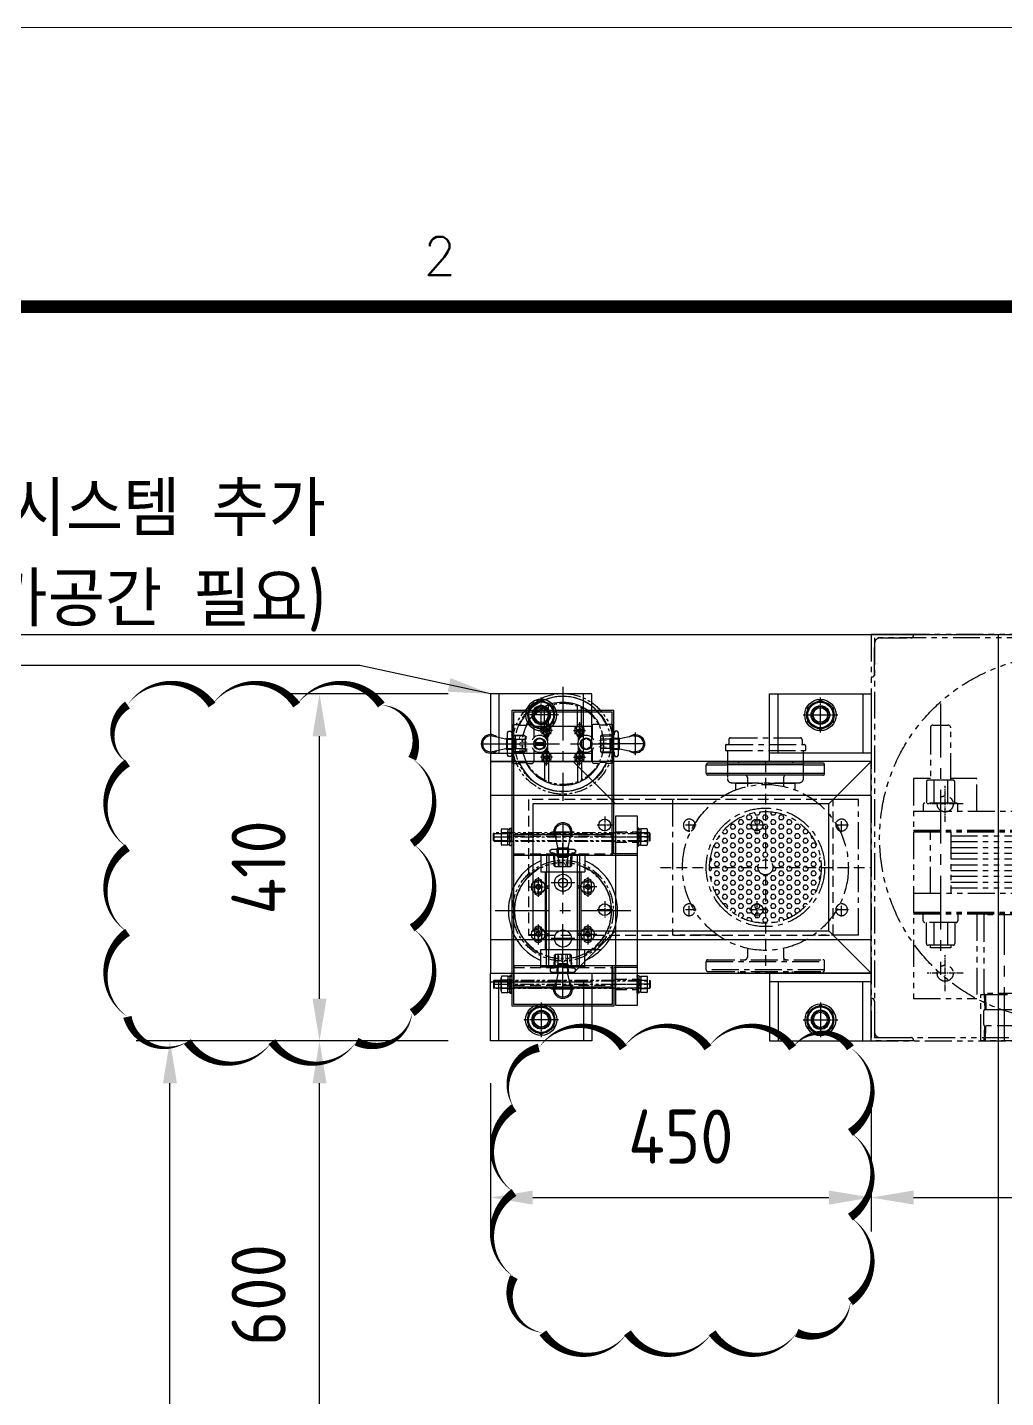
# Model space of a CAD drawing. Header units: millimetres. Extents: x 0 to 37514, y 0 to 8910.
# Drawn here: x 15233 to 16389, y 7292 to 8910 of the extents above; entities that cross this region are included whole.
import ezdxf
from ezdxf.enums import TextEntityAlignment as Align

# ---------------------------------------------------------------- set-up
doc = ezdxf.new("R2010")
doc.units = ezdxf.units.MM
for name, pattern in [('CENTER', [50.8, 31.75, -6.35, 6.35, -6.35]), ('CENTER1', [10, 7, -1, 1, -1]), ('CENTERX2', [101.6, 63.5, -12.7, 12.7, -12.7]), ('DASHED', [19.05, 12.7, -6.35]), ('HIDDEN', [9.525, 6.35, -3.175]), ('HIDDENX2', [19.05, 12.7, -6.35]), ('PHANTOM', [63.5, 31.75, -6.35, 6.35, -6.35, 6.35, -6.35]), ('PHANTOM2', [31.75, 15.875, -3.175, 3.175, -3.175, 3.175, -3.175])]:
    doc.linetypes.add(name, pattern=pattern)
for name, color, linetype in [('1', 1, 'CENTER'), ('2', 2, 'DASHED'), ('3', 3, 'Continuous'), ('CENTER', 1, 'CENTER'), ('CL', 1, 'CENTER'), ('HIDDEN', 2, 'HIDDEN'), ('RD', 1, 'Continuous'), ('SHEET', 3, 'Continuous'), ('THIN', 3, 'Continuous')]:
    doc.layers.add(name, color=color, linetype=linetype)
doc.styles.add('HYUNDAI-STEEL', font='romans.shx', dxfattribs={"width": 0.75, "bigfont": 'whgtxt.shx'})
doc.styles.get("Standard").update_dxf_attribs({"font": 'ISOCP.SHX', "bigfont": 'WHGTXT.SHX'})
doc.dimstyles.new('PS-20', dxfattribs={"dimscale": 20, "dimtxt": 3.2, "dimasz": 2.5, "dimexe": 2, "dimexo": 2.5, "dimgap": 2, "dimtad": 1, "dimtoh": 1, "dimrnd": 0.05, "dimzin": 12, "dimdsep": 46, "dimtxsty": 'Standard', "dimcen": 0, "dimclrt": 2, "dimazin": 3, "dimtfac": 1, "dimtofl": 0, "dimtmove": 0, "dimatfit": 3, "dimfxl": 0, "dimtolj": 1, "dimtzin": 0, "dimarcsym": 0})

# ---------------------------------------------------------------- blocks, each defined once
blk = doc.blocks.new('*D193')
at = {"color": 0, "linetype": 'ByBlock', "lineweight": -2}
for p, q in [((16230.6, 7662.8), (16230.6, 7487.9)), ((16680.6, 7662.8), (16680.6, 7487.9)), ((16280.6, 7527.9), (16630.6, 7527.9)), ((16680.6, 7527.9), (16948.5, 7527.9))]:
    blk.add_line(p, q, dxfattribs=at)
at = {"color": 0}
for points in [[(16280.6, 7536.2), (16280.6, 7519.6), (16230.6, 7527.9)], [(16630.6, 7536.2), (16630.6, 7519.6), (16680.6, 7527.9)]]:
    blk.add_solid(points, dxfattribs=at)
at = {"layer": 'Defpoints', "color": 0}
for p in [(16230.6, 7712.8), (16680.6, 7712.8), (16230.6, 7527.9)]:
    blk.add_point(p, dxfattribs=at)
at = {"color": 2, "insert": (16847.7, 7599.9), "char_height": 64, "attachment_point": 5}
blk.add_mtext('\\A1;450', dxfattribs=at)
blk = doc.blocks.new('A$C44417050')
at = {"color": 6, "linetype": 'PHANTOM'}
for p, q in [((-160, 0), (-160, -350)), ((-159, 0), (-159, -350)), ((-158, 0), (-158, -350)), ((-136, -350), (-136, 0)), ((-63, 0), (-63, -350)), ((-62, 0), (-62, -350)), ((-61, 0), (-61, -350)), ((-39, -350), (-39, 0)), ((-195, -15.2), (-170, -15.2)), ((-200, -44), (-200, -20)), ((-200, -20), (-197, -20)), ((-197, -46.8), (-197, -17.2)), ((-170, -23.9), (-197, -23.9)), ((-2, -23.9), (-29, -23.9)), ((60, -20), (-2, -20)), ((63, -23), (63, -41)), ((-197, -44), (-200, -44)), ((-170, -40.1), (-197, -40.1)), ((-129.2, -44), (-129.2, -160)), ((-122.3, -44), (-122.3, -160)), ((-115.5, -44), (-115.5, -160)), ((-108.6, -44), (-108.6, -160)), ((-101.8, -44), (-101.8, -160)), ((-95, -44), (-95, -160)), ((-88.1, -44), (-88.1, -160)), ((-81.3, -44), (-81.3, -160)), ((-74.5, -44), (-74.5, -160)), ((-67.6, -44), (-67.6, -160)), ((-2, -40.1), (-29, -40.1)), ((-2, -44), (60, -44)), ((-170, -48.8), (-195, -48.8)), ((-310, -135.5), (-310, -79.5)), ((-310, -79.5), (-255, -79.5)), ((-160, -75), (-260, -75)), ((-255, -79.5), (-255, -135.5)), ((-310, -83.6), (-292, -84.2)), ((-310, -85.1), (-292, -85.6)), ((-292, -130.5), (-292, -84.5)), ((-290.5, -83), (-274.5, -83)), ((-255, -83.6), (-273, -84.2)), ((-273, -84.5), (-273, -130.5)), ((-255, -85.1), (-273, -85.6)), ((-253.8, -131.8), (-253.8, -83.2)), ((-161.2, -131.8), (-161.2, -83.2)), ((-310, -129.9), (-292, -129.4)), ((-255, -129.9), (-273, -129.4)), ((-310, -131.4), (-292, -130.8)), ((-255, -135.5), (-310, -135.5)), ((-274.5, -132), (-290.5, -132)), ((-255, -131.4), (-273, -130.8)), ((-63, -160), (-136, -160)), ((117, -160), (-39, -160)), ((-178.5, -169), (-180, -169)), ((-180, -169), (-180, -181)), ((-178.5, -167.6), (-178.5, -182.4)), ((-165, -171), (-178.5, -171)), ((-165, -166.6), (-177.5, -166.6)), ((120, -163), (120, -187)), ((-180, -181), (-178.5, -181)), ((-165, -179), (-178.5, -179)), ((-177.5, -183.4), (-165, -183.4)), ((-63, -190), (-136, -190)), ((-129.2, -190), (-129.2, -306)), ((-122.3, -190), (-122.3, -306)), ((-115.5, -190), (-115.5, -306)), ((-108.6, -190), (-108.6, -306)), ((-101.8, -190), (-101.8, -306)), ((-95, -190), (-95, -306)), ((-88.1, -190), (-88.1, -306)), ((-81.3, -190), (-81.3, -306)), ((-74.5, -190), (-74.5, -306)), ((-67.6, -190), (-67.6, -306)), ((117, -190), (-39, -190)), ((-310, -270.5), (-310, -214.5)), ((-310, -214.5), (-255, -214.5)), ((-310, -218.6), (-292, -219.2)), ((-310, -220.1), (-292, -220.6)), ((-292, -265.5), (-292, -219.5)), ((-290.5, -218), (-274.5, -218)), ((-255, -218.6), (-273, -219.2)), ((-273, -219.5), (-273, -265.5)), ((-255, -220.1), (-273, -220.6)), ((-255, -214.5), (-255, -270.5)), ((-253.8, -266.8), (-253.8, -218.2)), ((-161.2, -266.8), (-161.2, -218.2)), ((-310, -264.9), (-292, -264.4)), ((-310, -266.4), (-292, -265.8)), ((-255, -270.5), (-310, -270.5)), ((-274.5, -267), (-290.5, -267)), ((-255, -264.9), (-273, -264.4)), ((-255, -266.4), (-273, -265.8)), ((-160, -275), (-260, -275)), ((-197, -306), (-200, -306)), ((-200, -306), (-200, -330)), ((-197, -303.2), (-197, -332.8)), ((-170, -301.2), (-195, -301.2)), ((60, -306), (-2, -306)), ((-170, -309.9), (-197, -309.9)), ((-2, -309.9), (-29, -309.9)), ((63, -309), (63, -327)), ((-200, -330), (-197, -330)), ((-170, -326.1), (-197, -326.1)), ((-195, -334.8), (-170, -334.8)), ((-2, -326.1), (-29, -326.1)), ((-2, -330), (60, -330))]:
    blk.add_line(p, q, dxfattribs=at)
at = {"color": 1, "linetype": 'CENTERX2'}
for p, q in [((88.4, -32), (-232, -32)), ((-310, -107.5), (-160, -107.5)), ((166.1, -175), (-153.7, -175)), ((-310, -242.5), (-160, -242.5)), ((88.4, -318), (-232, -318))]:
    blk.add_line(p, q, dxfattribs=at)
at = {"color": 1, "linetype": 'CENTER1'}
for p, q in [((-230, -58.7), (-230, -16.3)), ((-30, -58.7), (-30, -16.3)), ((-251.2, -37.5), (-208.8, -37.5)), ((-51.2, -37.5), (-8.8, -37.5)), ((-230, -291.3), (-230, -333.7)), ((-30, -291.3), (-30, -333.7)), ((-251.2, -312.5), (-208.8, -312.5)), ((-51.2, -312.5), (-8.8, -312.5))]:
    blk.add_line(p, q, dxfattribs=at)
at = {"color": 6, "linetype": 'PHANTOM'}
for points in [[(0, -20), (0, 0), (-260, 0), (-260, -75)], [(-136, -20), (-63, -20)], [(-63, -44), (-136, -44)], [(-39, -75), (0, -75), (0, -44)], [(-160, -85.1), (-161.2, -83.2), (-253.8, -83.2), (-255, -85.1)], [(-255, -129.9), (-253.8, -131.8), (-161.2, -131.8), (-160, -129.9)], [(-160, -164.8), (-165, -164.8), (-165, -185.2), (-160, -185.2)], [(-160, -220.1), (-161.2, -218.2), (-253.8, -218.2), (-255, -220.1)], [(0, -330), (0, -350), (-260, -350), (-260, -275)], [(-255, -264.9), (-253.8, -266.8), (-161.2, -266.8), (-160, -264.9)], [(-39, -275), (0, -275), (0, -306)], [(-63, -306), (-136, -306)], [(-136, -330), (-63, -330)]]:
    blk.add_lwpolyline(points, dxfattribs=at)
for points in [[(-160, -52.5), (-168, -52.5, -0.414214), (-170, -50.5), (-170, -13.5, -0.414214), (-168, -11.5), (-160, -11.5)], [(-29, -13.5, 0.414214), (-31, -11.5), (-39, -11.5)], [(-39, -52.5), (-31, -52.5, 0.414214), (-29, -50.5), (-29, -13.5)], [(-29, -48.8), (-4, -48.8, 0.414214), (-2, -46.8), (-2, -17.2, 0.414214), (-4, -15.2), (-29, -15.2)], [(-160, -297.5), (-168, -297.5, 0.414214), (-170, -299.5), (-170, -336.5, 0.414214), (-168, -338.5), (-160, -338.5)], [(-39, -297.5), (-31, -297.5, -0.414214), (-29, -299.5)], [(-29, -299.5), (-29, -336.5, -0.414214), (-31, -338.5), (-39, -338.5)], [(-29, -301.2), (-4, -301.2, -0.414214), (-2, -303.2), (-2, -332.8, -0.414214), (-4, -334.8), (-29, -334.8)]]:
    blk.add_lwpolyline(points, format="xyb", dxfattribs=at)
at = {"color": 250, "linetype": 'PHANTOM'}
for centre in [(-230, -37.5), (-30, -37.5), (-230, -312.5), (-30, -312.5)]:
    blk.add_circle(centre, 9.5, dxfattribs=at)
at = {"color": 6, "linetype": 'PHANTOM'}
for centre, radius, start, end in [((-195, -17.2), 2, 90, 180), ((60, -23), 3, 0, 90), ((-195, -46.8), 2, 180, 270), ((60, -41), 3, 270, 0), ((-290.5, -84.5), 1.5, 90.0038, 180), ((-274.5, -84.5), 1.5, 0, 90), ((-290.5, -130.5), 1.5, 180.0038, 269.9962), ((-274.5, -130.5), 1.5, 270, 359.9962), ((117, -163), 3, 0, 90), ((-177.5, -167.6), 1, 90, 180), ((-177.5, -182.4), 1, 180, 270), ((117, -187), 3, 270, 0), ((-290.5, -219.5), 1.5, 90.0038, 180), ((-274.5, -219.5), 1.5, 0, 90), ((-290.5, -265.5), 1.5, 180.0038, 269.9962), ((-274.5, -265.5), 1.5, 270, 359.9962), ((-195, -303.2), 2, 90, 180), ((60, -309), 3, 0, 90), ((-195, -332.8), 2, 180, 270), ((60, -327), 3, 270, 0)]:
    blk.add_arc(centre, radius, start, end, dxfattribs=at)
for s, p in [('11/2', (-288.5, -92.8)), ('40AX3.7t-50L', (-172.5, -95.6)), ('11/2', (-288.5, -227.8)), ('40AX3.7t-50L', (-172.5, -230.6))]:
    blk.add_text(s, height=0.6, dxfattribs=at).set_placement(p)
blk = doc.blocks.new('A$C44564179')
at = {"color": 6, "linetype": 'PHANTOM'}
for points in [[(-15, 0), (-15, 480), (-465, 480), (-465, 0)], [(-19, 4), (-19, 476), (-461, 476), (-461, 4)]]:
    blk.add_lwpolyline(points, close=True, dxfattribs=at)
for points in [[(-465, 480), (-465, 430), (-464, 430, 0.414214), (-461, 433), (-461, 469.5, -0.414214), (-454.5, 476), (-418, 476, 0.414214), (-415, 479), (-415, 480)], [(-15, 480), (-15, 430), (-16, 430, -0.414214), (-19, 433), (-19, 469.5, 0.414214), (-25.5, 476), (-62, 476, -0.414214), (-65, 479), (-65, 480)], [(-465, 0), (-465, 50), (-464, 50, -0.414214), (-461, 47), (-461, 10.5, 0.414214), (-454.5, 4), (-418, 4, -0.414214), (-415, 1), (-415, 0)], [(-15, 0), (-15, 50), (-16, 50, 0.414214), (-19, 47), (-19, 10.5, -0.414214), (-25.5, 4), (-62, 4, 0.414214), (-65, 1), (-65, 0)]]:
    blk.add_lwpolyline(points, format="xyb", close=True, dxfattribs=at)
at = {"linetype": 'PHANTOM'}
blk.add_circle((-240, 240), 215, dxfattribs=at)
at = {"rotation": 90}
blk.add_blockref('A$C44417050', (-415, 310), dxfattribs=at)
at = {"color": 6, "linetype": 'PHANTOM'}
for p in [(-463, 446.3), (-22.6, 446.3), (-463, 33.7), (-22.6, 33.7)]:
    blk.add_text('50X50X4t-100L', height=0.6, dxfattribs=at).set_placement(p, align=Align.MIDDLE_LEFT)
at = {"color": 2, "insert": (133.1, 397.9), "char_height": 64, "attachment_point": 5}
blk.add_mtext('\\A1;pump\\Pstation', dxfattribs=at)
blk = doc.blocks.new('HYUNDAI-STEEL_A1-OUT')
at = {"layer": 'Defpoints', "linetype": 'Continuous', "lineweight": 0}
blk.add_lwpolyline([(841, 594), (0, 594), (0, 0), (841, 0)], close=True, dxfattribs=at)
at = {"layer": 'SHEET', "color": 4, "linetype": 'Continuous', "lineweight": 0, "const_width": 1, "flags": 128}
blk.add_lwpolyline([(829, 22), (829, 572), (32, 572), (32, 22), (829, 22)], dxfattribs=at)
at = {"layer": 'SHEET', "color": 2, "linetype": 'Continuous', "lineweight": 0, "style": 'HYUNDAI-STEEL'}
blk.add_text('2', height=3, dxfattribs=at).set_placement((182, 576), align=Align.MIDDLE_CENTER)
blk = doc.blocks.new('*D231')
at = {"color": 0, "lineweight": -2}
for p, q in [((15730.6, 7712.8), (15538.5, 7712.8)), ((15578.5, 7162.8), (15578.5, 7662.8)), ((15900.6, 7112.8), (15538.5, 7112.8))]:
    blk.add_line(p, q, dxfattribs=at)
at = {"color": 0}
for points in [[(15570.2, 7662.8), (15586.8, 7662.8), (15578.5, 7712.8)], [(15570.2, 7162.8), (15586.8, 7162.8), (15578.5, 7112.8)]]:
    blk.add_solid(points, dxfattribs=at)
at = {"layer": 'Defpoints', "color": 0}
for p in [(15578.5, 7712.8), (15780.6, 7712.8), (15950.6, 7112.8)]:
    blk.add_point(p, dxfattribs=at)
at = {"color": 2, "insert": (15506.5, 7412.8), "char_height": 64, "attachment_point": 5, "rotation": 90}
blk.add_mtext('\\A1;600', dxfattribs=at)
blk = doc.blocks.new('*D200')
at = {"color": 0, "lineweight": -2}
for p, q in [((15730.6, 7712.8), (15361.7, 7712.8)), ((15401.7, 6552.8), (15401.7, 7662.8)), ((16330.6, 6502.8), (15361.7, 6502.8))]:
    blk.add_line(p, q, dxfattribs=at)
at = {"color": 0}
for points in [[(15393.4, 7662.8), (15410, 7662.8), (15401.7, 7712.8)], [(15393.4, 6552.8), (15410, 6552.8), (15401.7, 6502.8)]]:
    blk.add_solid(points, dxfattribs=at)
at = {"layer": 'Defpoints', "color": 0}
for p in [(15401.7, 7712.8), (15780.6, 7712.8), (16380.6, 6502.8)]:
    blk.add_point(p, dxfattribs=at)
at = {"color": 2, "insert": (15329.7, 7107.8), "char_height": 64, "attachment_point": 5, "rotation": 90}
blk.add_mtext('\\A1;1210', dxfattribs=at)
blk = doc.blocks.new('747 3HP TOP')
at = {"layer": '1'}
h = blk.add_hatch(dxfattribs=at)
h.set_pattern_fill('HEX', color=256, style=0)
h.paths.add_polyline_path([(5285.2, 19853.7, 0.414214), (5219.2, 19787.7), (5276.3, 19787.7, -0.414214), (5285.2, 19796.6)])
h.paths.add_polyline_path([(5285.2, 19853.7), (5285.2, 19796.6, -0.414214), (5294, 19787.7), (5351.2, 19787.7, 0.414214)])
h.paths.add_polyline_path([(5351.2, 19787.7), (5294, 19787.7, -0.414214), (5285.2, 19778.8), (5285.2, 19721.7, 0.414214)])
h.paths.add_polyline_path([(5285.2, 19778.8, -0.414214), (5276.3, 19787.7), (5219.2, 19787.7, 0.414214), (5285.2, 19721.7)])
for p, q in [((5250.2, 19696.2), (5250.2, 19688.7)), ((5320.2, 19696.2), (5320.2, 19688.7)), ((5240.2, 19682.7), (5240.2, 19649.7)), ((5325.2, 19687.7), (5245.2, 19687.7)), ((5250.2, 19688.7), (5320.2, 19688.7)), ((5255.7, 19687.7), (5255.7, 19688.7)), ((5314.7, 19687.7), (5314.7, 19688.7)), ((5330.2, 19649.7), (5330.2, 19682.7)), ((5332.4, 19649.7), (5237.9, 19649.7)), ((5237.9, 19643.7), (5237.9, 19649.7)), ((5332.4, 19643.7), (5332.4, 19649.7)), ((5331.4, 19642.7), (5238.9, 19642.7)), ((5241.9, 19636.7), (5241.9, 19641.7)), ((5326.4, 19634.7), (5243.9, 19634.7)), ((5328.4, 19636.7), (5328.4, 19641.7))]:
    blk.add_line(p, q, dxfattribs=at)
for radius in [98, 70, 66, 8.86]:
    blk.add_circle((5285.2, 19787.7), radius, dxfattribs=at)
for centre, radius, start, end in [((5245.2, 19682.7), 5, 90, 180), ((5325.2, 19682.7), 5, 0, 90), ((5238.9, 19643.7), 1, 180, 270), ((5240.9, 19641.7), 1, 0, 90), ((5243.9, 19636.7), 2, 180, 270), ((5326.4, 19636.7), 2, 270, 0), ((5329.4, 19641.7), 1, 90, 180), ((5331.4, 19643.7), 1, 270, 0)]:
    blk.add_arc(centre, radius, start, end, dxfattribs=at)
blk = doc.blocks.new('A$C5F9A4AD6')
at = {"layer": '1'}
for p, q in [((-160, 71), (-160, 61)), ((-160, 71), (-20, 71)), ((-22, 73), (-158, 73)), ((-122, 75), (-58, 75)), ((-122, 75), (-122, 73)), ((-58, 75), (-58, 73)), ((-20, 71), (-20, 61)), ((-20, 61), (-160, 61)), ((-22, 59), (-158, 59)), ((-111.4, 45.6), (-111.4, 56)), ((-68.7, 45.6), (-68.7, 56)), ((-200, 30), (-146.6, 30)), ((-200, 30), (-200, -130)), ((-33.4, 30), (20, 30)), ((20, -130), (20, 30)), ((-200, -130), (-146.6, -130)), ((-33.4, -130), (20, -130)), ((-160, -161), (-160, -171)), ((-160, -161), (-134.8, -161)), ((-158, -159), (-134.8, -159)), ((-44.8, -159), (-22, -159)), ((-44.8, -161), (-20, -161)), ((-20, -161), (-20, -171)), ((-134.8, -171), (-160, -171)), ((-158, -173), (-134.8, -173)), ((-20, -171), (-44.8, -171)), ((-44.8, -173), (-22, -173))]:
    blk.add_line(p, q, dxfattribs=at)
for centre, radius, start, end in [((-158, 71), 2, 90, 180), ((-22, 71), 2, 0, 90), ((-158, 61), 2, 180, 270), ((-114.4, 56), 3, 0, 90), ((-65.7, 56), 3, 90, 180), ((-22, 61), 2, 270, 0), ((-180, 0), 7, 14.4769, 287.4139), ((0, 0), 7, 252.5861, 165.5231), ((-180, -100), 7, 72.5861, 345.5231), ((0, -100), 7, 194.4769, 107.4139), ((-158, -161), 2, 90, 180), ((-22, -161), 2, 0, 90), ((-158, -171), 2, 180, 270), ((-22, -171), 2, 270, 0)]:
    blk.add_arc(centre, radius, start, end, dxfattribs=at)
at = {"layer": '2'}
for p, q in [((-90, -175), (-90, 75)), ((-188.1, 0), (-172, 0)), ((-180, 8), (-180, -8.1)), ((-8.1, 0), (8, 0)), ((0, 8), (0, -8.1)), ((34.2, -50), (-214.2, -50)), ((-180, -92), (-180, -108)), ((0, -92), (0, -108)), ((-188.1, -100), (-172, -100)), ((-8.1, -100), (8, -100))]:
    blk.add_line(p, q, dxfattribs=at)
at = {"layer": '3'}
for p, q in [((-111.4, -156), (-111.4, -145.6)), ((-68.7, -156), (-68.7, -145.6)), ((-134.8, -159), (-44.8, -159)), ((-134.8, -161), (-44.8, -161)), ((-134.8, -171), (-44.8, -171)), ((-134.8, -173), (-44.8, -173)), ((-122, -175), (-122, -173)), ((-122, -175), (-58, -175)), ((-58, -175), (-58, -173))]:
    blk.add_line(p, q, dxfattribs=at)
for centre, radius, start, end in [((-180, 0), 7, 287.4139, 14.4769), ((0, 0), 7, 165.5231, 252.5861), ((-180, -100), 7, 345.5231, 72.5861), ((0, -100), 7, 107.4139, 194.4769), ((-114.4, -156), 3, 270, 0), ((-65.7, -156), 3, 180, 270)]:
    blk.add_arc(centre, radius, start, end, dxfattribs=at)
at = {"layer": '1'}
blk.add_blockref('747 3HP TOP', (-5375.2, -19837.7), dxfattribs=at)
blk = doc.blocks.new('A$C05AB68A9')
at = {"color": 3}
for p, q in [((-120, 70), (0, 70)), ((-110, 0), (-110, 70)), ((-10, 70), (-10, 0))]:
    blk.add_line(p, q, dxfattribs=at)
at = {"color": 1, "linetype": 'CENTER1'}
for p, q in [((-60, 41), (-60, 9)), ((-44, 25), (-76, 25))]:
    blk.add_line(p, q, dxfattribs=at)
at = {"color": 3}
blk.add_lwpolyline([(0, 0), (-120, 0), (-120, 80), (0, 80)], close=True, dxfattribs=at)
blk.add_circle((-60, 25), 11, dxfattribs=at)
blk = doc.blocks.new('A$C5CDC40C1')
for p, q in [((-75, -46.339), (-60, -37.6792)), ((-75, -63.661), (-75, -46.339)), ((-60, -37.6792), (-45, -46.339)), ((-45, -46.339), (-45, -63.661)), ((-60, -72.3208), (-75, -63.661)), ((-45, -63.661), (-60, -72.3208))]:
    blk.add_line(p, q)
for radius in [18.5, 16.2, 15, 11, 10.1, 8.5575]:
    blk.add_circle((-60, -55), radius)
at = {"layer": 'CL'}
for p, q in [((-60, -34.5), (-60, -75.5)), ((-39.5, -55), (-80.5, -55))]:
    blk.add_line(p, q, dxfattribs=at)
at = {"layer": 'RD'}
blk.add_circle((-60, -55), 10, dxfattribs=at)
blk.add_blockref('A$C05AB68A9', (0, -80))
blk = doc.blocks.new('A$C086D196A')
at = {"color": 1, "linetype": 'CENTER1'}
for p, q in [((-135, 325), (-135, 305)), ((-35, 325), (-35, 305)), ((-145, 315), (-125, 315)), ((-45, 315), (-25, 315)), ((-145, 135), (-125, 135)), ((-135, 145), (-135, 125)), ((-45, 135), (-25, 135)), ((-35, 145), (-35, 125))]:
    blk.add_line(p, q, dxfattribs=at)
at = {"color": 222}
blk.add_lwpolyline([(-170, 0), (0, 0), (0, 450), (-170, 450)], close=True, dxfattribs=at)
for centre in [(-135, 315), (-35, 315), (-135, 135), (-35, 135)]:
    blk.add_circle(centre, 7, dxfattribs=at)
blk = doc.blocks.new('A$C647D219C')
for p, q in [((-36.6, 21), (-35.4, 23)), ((-36.6, -5), (-36.6, 21)), ((-35.4, 23), (-32.7, 23)), ((-32.7, 23), (-31.6, 21)), ((-31.6, 21), (-31.6, 18.7)), ((-31.6, 18.7), (-16.8, 18.3)), ((-30.9, 17.6), (-30.9, 18.7)), ((-16.8, 18.3), (-15.6, 17.1)), ((-15.6, 17.1), (-15.6, -1)), ((-36.6, 13.7), (-28.6, 13.5)), ((-36.6, 2.3), (-28.6, 2.5)), ((-28.6, 14.3), (-28.6, 1.7)), ((-28.6, 13.5), (-15.6, 13.5)), ((-28.6, 2.5), (-15.6, 2.5)), ((-35.4, -7), (-36.6, -5)), ((-32.7, -7), (-35.4, -7)), ((-31.6, -5), (-32.7, -7)), ((-16.8, -2.2), (-31.6, -2.7)), ((-31.6, -2.7), (-31.6, -5)), ((-30.9, -1.5), (-30.9, -2.7)), ((-15.6, -1), (-16.8, -2.2))]:
    blk.add_line(p, q)
at = {"layer": 'CENTER'}
for p, q in [((-36.6, 8), (-28.6, 8)), ((-28.6, 8), (-15.6, 8))]:
    blk.add_line(p, q, dxfattribs=at)
at = {"layer": 'THIN'}
for p, q in [((-30.9, 17.6), (-31.6, 18.7)), ((-15.6, 17.1), (-30.9, 17.6)), ((-36.6, 14.6), (-28.6, 14.3)), ((-36.6, 1.4), (-28.6, 1.7)), ((-28.6, 14.3), (-27.1, 13.5)), ((-28.6, 1.7), (-27.1, 2.5)), ((-30.9, -1.5), (-31.6, -2.7)), ((-15.6, -1), (-30.9, -1.5))]:
    blk.add_line(p, q, dxfattribs=at)
blk = doc.blocks.new('A$C035E20C6')
for p, q in [((-12.8, 33.2), (3.4, 29.9)), ((3.4, 17.9), (-12.8, 14.6)), ((4.3, 30.7), (14.4, 30.3)), ((4.3, 30.7), (4.3, 17.2)), ((14.4, 17.5), (4.3, 17.2)), ((14.4, 30.3), (15.3, 29.5)), ((14.4, 30.3), (14.4, 17.5)), ((15.3, 18.4), (14.4, 17.5)), ((15.3, 29.5), (15.3, 18.4))]:
    blk.add_line(p, q)
for centre, radius, start, end in [((-14.7, 23.9), 11, 48.2495, 311.7508), ((-14.7, 23.9), 9.5, 78.5216, 281.4785), ((3.6, 30.7), 0.735, 258.5264, 0), ((3.6, 17.2), 0.735, 0, 101.4736)]:
    blk.add_arc(centre, radius, start, end)
at = {"layer": 'CENTER'}
for p, q in [((-14.7, 37.4), (-14.7, 10.4)), ((-25.7, 23.9), (15.3, 23.9))]:
    blk.add_line(p, q, dxfattribs=at)
at = {"layer": 'THIN'}
for p, q in [((15.3, 29.5), (4.3, 29.8)), ((15.3, 18.4), (4.3, 18))]:
    blk.add_line(p, q, dxfattribs=at)
blk = doc.blocks.new('A$C0C8841DF')
at = {"color": 1, "linetype": 'CENTERX2'}
for p, q in [((-113.5, -70.9), (-113.5, 88.3)), ((-193.6, 8.7), (-33.4, 8.7))]:
    blk.add_line(p, q, dxfattribs=at)
for p, q in [((-139.5, 74.9), (-139.5, 54.4)), ((-139.5, 74.9), (-87.5, 74.9)), ((-133.1, 74.9), (-133.1, 54.4)), ((-130.2, 74.9), (-130.2, 54.4)), ((-129, 75.4), (-129, 74.9)), ((-98, 75.4), (-129, 75.4)), ((-129, 74.9), (-98, 74.9)), ((-98, 75.4), (-98, 74.9)), ((-96.8, 74.9), (-96.8, 54.4)), ((-93.9, 74.9), (-93.9, 54.4)), ((-87.5, 74.9), (-87.5, 54.4)), ((-139.5, 54.4), (-87.5, 54.4)), ((-134.5, 54.4), (-134.5, 37.9)), ((-133.1, 37.9), (-133.1, 54.4)), ((-130.2, 54.4), (-130.2, -37.1)), ((-96.8, 54.4), (-96.8, -37.1)), ((-93.9, 37.9), (-93.9, 54.4)), ((-92.5, 54.4), (-92.5, 37.9)), ((-134.9, 37.9), (-130.2, 37.9)), ((-134.9, 35.4), (-130.2, 35.4)), ((-134.5, 35.4), (-134.5, -18.1)), ((-133.1, -18.1), (-133.1, 35.4)), ((-92.2, 37.9), (-96.8, 37.9)), ((-92.2, 35.4), (-96.8, 35.4)), ((-93.9, -18.1), (-93.9, 35.4)), ((-92.5, 35.4), (-92.5, -18.1)), ((-134.9, -18.1), (-130.2, -18.1)), ((-134.9, -20.6), (-130.2, -20.6)), ((-134.5, -20.6), (-134.5, -37.1)), ((-133.1, -37.1), (-133.1, -20.6)), ((-92.2, -18.1), (-96.8, -18.1)), ((-92.2, -20.6), (-96.8, -20.6)), ((-93.9, -37.1), (-93.9, -20.6)), ((-92.5, -20.6), (-92.5, -37.1)), ((-139.5, -57.6), (-139.5, -37.1)), ((-139.5, -37.1), (-87.5, -37.1)), ((-133.1, -57.6), (-133.1, -37.1)), ((-130.2, -57.6), (-130.2, -37.1)), ((-108.1, -37.1), (-68.1, -37.1)), ((-96.8, -57.6), (-96.8, -37.1)), ((-93.9, -57.6), (-93.9, -37.1)), ((-87.5, -57.6), (-87.5, -37.1)), ((-139.5, -57.6), (-87.5, -57.6)), ((-129, -58.1), (-129, -57.6)), ((-129, -57.6), (-98, -57.6)), ((-98, -58.1), (-129, -58.1)), ((-98, -58.1), (-98, -57.6))]:
    blk.add_line(p, q)
at = {"color": 6, "linetype": 'PHANTOM2'}
for radius in [59.5, 57]:
    blk.add_circle((-113.5, 8.7), radius, dxfattribs=at)
for centre, radius in [((-142.8, 36.7), 8), ((-142.8, 36.7), 2.46), ((-113.5, 41.7), 5.5), ((-84.3, 36.7), 8), ((-84.3, 36.7), 2.46), ((-142.8, -19.3), 8), ((-84.3, -19.3), 8), ((-142.8, -19.3), 2.46), ((-84.3, -19.3), 2.46)]:
    blk.add_circle(centre, radius)
for radius, start, end in [(64.5, 113.7722, 246.2278), (64.5, 293.7722, 66.2278), (57.5, 116.8832, 243.1168), (57.5, 296.8832, 63.1168)]:
    blk.add_arc((-113.5, 8.7), radius, start, end)
at = {"layer": 'CENTER', "linetype": 'CENTER1'}
for p, q in [((-153.7, 36.7), (-131.8, 36.7)), ((-142.8, 47.6), (-142.8, 25.7)), ((-73.3, 36.7), (-95.2, 36.7)), ((-84.3, 47.6), (-84.3, 25.7)), ((-142.8, -8.4), (-142.8, -30.3)), ((-84.3, -8.4), (-84.3, -30.3)), ((-153.7, -19.3), (-131.8, -19.3)), ((-73.3, -19.3), (-95.2, -19.3))]:
    blk.add_line(p, q, dxfattribs=at)
at = {"layer": 'THIN'}
for centre in [(-142.8, 36.7), (-84.3, 36.7), (-142.8, -19.3), (-84.3, -19.3)]:
    blk.add_arc(centre, 3, 255, 165, dxfattribs=at)
at = {"color": 2, "char_height": 9.6, "attachment_point": 5}
for s, insert in [('\\A1;IN', (-113.5, 64.9)), ('\\A1;OUT', (-113.5, -47.6))]:
    blk.add_mtext(s, dxfattribs=dict(at, insert=insert))
blk = doc.blocks.new('A$C4587459B')
for p, q in [((224, 1134.5), (224, 1128.1)), ((226, 1136.5), (268, 1136.5)), ((270, 1134.5), (270, 1128.1)), ((224, 1120.3), (224, 1113.5)), ((225.1, 1128.6), (225.1, 1120.9)), ((268.9, 1128.6), (268.9, 1120.9)), ((270, 1120.3), (270, 1113.5)), ((226, 1111.5), (239.8, 1111.5)), ((226, 1098.2), (226, 1111.5)), ((254.1, 1111.5), (268, 1111.5)), ((268, 1098.2), (268, 1111.5)), ((226.2, 1094.3), (201.1, 1094.3)), ((226.2, 1098.8), (203.1, 1098.8)), ((226, 1059.8), (226, 1094.9)), ((236.5, 1098), (239.4, 1098)), ((236.5, 1095), (243.9, 1095)), ((250.1, 1095), (257.4, 1095)), ((254.6, 1098), (257.4, 1098)), ((267.8, 1098.8), (290.9, 1098.8)), ((267.8, 1094.3), (292.8, 1094.3)), ((268, 1059.8), (268, 1094.9)), ((226.2, 1059.8), (201.1, 1059.8)), ((226.2, 1055.3), (203.1, 1055.3)), ((226, 1042.5), (226, 1055.3)), ((236.5, 1059), (243.9, 1059)), ((236.5, 1056), (239.4, 1056)), ((245.5, 1043.7), (245.5, 1055.3)), ((248.5, 1043.7), (248.5, 1055.3)), ((250.1, 1059), (257.4, 1059)), ((254.6, 1056), (257.4, 1056)), ((267.8, 1059.8), (292.8, 1059.8)), ((267.8, 1055.3), (290.9, 1055.3)), ((268, 1042.5), (268, 1055.3)), ((224, 1033.8), (224, 1040.5)), ((226, 1042.5), (239.8, 1042.5)), ((254.1, 1042.5), (268, 1042.5)), ((270, 1033.8), (270, 1040.5)), ((224, 1019.5), (224, 1026)), ((225.1, 1025.5), (225.1, 1033.2)), ((268.9, 1025.5), (268.9, 1033.2)), ((270, 1019.5), (270, 1026)), ((226, 1017.5), (268, 1017.5))]:
    blk.add_line(p, q)
at = {"color": 1, "linetype": 'CENTERX2'}
for p, q in [((247, 1009.6), (247, 1144.4)), ((179.6, 1077), (314.4, 1077))]:
    blk.add_line(p, q, dxfattribs=at)
at = {"color": 1, "linetype": 'CENTER1'}
for p, q in [((231.2, 1089.5), (231.2, 1103.6)), ((262.7, 1089.5), (262.7, 1103.6)), ((224.2, 1096.5), (238.3, 1096.5)), ((269.8, 1096.5), (255.7, 1096.5)), ((224.2, 1057.5), (238.3, 1057.5)), ((231.2, 1064.6), (231.2, 1050.5)), ((269.8, 1057.5), (255.7, 1057.5)), ((262.7, 1064.6), (262.7, 1050.5))]:
    blk.add_line(p, q, dxfattribs=at)
blk.add_lwpolyline([(243.8, 1110), (240.6, 1104.5), (243.8, 1099), (250.2, 1099), (253.3, 1104.5), (250.2, 1110)], close=True)
at = {"color": 6, "linetype": 'PHANTOM2'}
for radius in [59.5, 56.5, 48]:
    blk.add_circle((247, 1077), radius, dxfattribs=at)
for centre, radius in [((231.2, 1096.5), 5.5), ((247, 1104.5), 7), ((262.7, 1096.5), 5.5), ((231.2, 1096.5), 2.07), ((262.7, 1096.5), 2.07), ((231.2, 1057.5), 5.5), ((231.2, 1057.5), 2.07), ((247, 1049.5), 7), ((262.7, 1057.5), 5.5), ((262.7, 1057.5), 2.07)]:
    blk.add_circle(centre, radius)
for centre, radius, start, end in [((226, 1134.5), 2, 90, 180), ((268, 1134.5), 2, 0, 90), ((247, 1077), 56, 112.992, 247.008), ((247, 1077), 49, 116.5132, 243.4868), ((247, 1077), 56, 292.992, 67.008), ((247, 1077), 49, 296.5132, 63.4868), ((226, 1113.5), 2, 180, 270), ((247, 1104.5), 10, 115.8419, 64.1581), ((268, 1113.5), 2, 270, 0), ((247, 1049.5), 10, 295.8419, 244.1581), ((247, 1049.5), 6, 104.4775, 255.5225), ((247, 1049.5), 6, 284.4775, 75.5225), ((226, 1040.5), 2, 90, 180), ((268, 1040.5), 2, 360, 90), ((226, 1019.5), 2, 180, 270), ((268, 1019.5), 2, 270, 0)]:
    blk.add_arc(centre, radius, start, end)
at = {"layer": 'THIN'}
for centre in [(231.2, 1096.5), (262.7, 1096.5), (231.2, 1057.5), (262.7, 1057.5)]:
    blk.add_arc(centre, 2.5, 255, 165, dxfattribs=at)
at = {"color": 2, "char_height": 9.6, "attachment_point": 5}
for s, insert in [('\\A1;IN', (247, 1124)), ('\\A1;OUT', (247, 1030))]:
    blk.add_mtext(s, dxfattribs=dict(at, insert=insert))
blk = doc.blocks.new('A$C60B04F18')
at = {"color": 6}
for p, q in [((-264.2, 189.7), (-314.2, 239.7)), ((-114.2, 189.7), (-64.2, 239.7)), ((-264.2, -62.4), (-314.2, -112.4)), ((-114.2, -62.4), (-64.2, -112.4))]:
    blk.add_line(p, q, dxfattribs=at)
at = {"color": 6, "linetype": 'PHANTOM2'}
for p, q in [((-232.5, -24.5, 0), (-217.7, -24.5, 0)), ((-229.3, -21.6, 0), (-230.1, -22.5, 0)), ((-230.1, -22.5, 0), (-230.1, -205.8, 0)), ((-220.1, -22.5, 0), (-230.1, -22.5, 0)), ((-230, -32.5, 0), (-230, -25.3, 0)), ((-220.9, -21.6, 0), (-229.3, -21.6, 0)), ((-220.1, -22.5, 0), (-220.9, -21.6, 0)), ((-220.2, -32.5, 0), (-220.2, -25.3, 0)), ((-220.1, -205.8, 0), (-220.1, -22.5, 0)), ((-43.7, -24.5, 0), (-58.5, -24.5, 0)), ((-56.1, -22.5, 0), (-55.3, -21.6, 0)), ((-56.1, -205.8, 0), (-56.1, -22.5, 0)), ((-56.1, -22.5, 0), (-46.1, -22.5, 0)), ((-56, -32.5, 0), (-56, -25.3, 0)), ((-55.3, -21.6, 0), (-46.9, -21.6, 0)), ((-46.9, -21.6, 0), (-46.1, -22.5, 0)), ((-46.2, -32.5, 0), (-46.2, -25.3, 0)), ((-46.1, -22.5, 0), (-46.1, -205.8, 0)), ((-224.6, -35, 0), (-227.1, -32.5, 0)), ((-223.1, -35, 0), (-225.6, -32.5, 0)), ((-53.1, -35, 0), (-50.6, -32.5, 0)), ((-51.6, -35, 0), (-49.1, -32.5, 0)), ((-230, -189.8, 0), (-230, -197, 0)), ((-224.6, -187.3, 0), (-227.1, -189.8, 0)), ((-223.1, -187.3, 0), (-225.6, -189.8, 0)), ((-220.2, -189.8, 0), (-220.2, -197, 0)), ((-56, -189.8, 0), (-56, -197, 0)), ((-53.1, -187.3, 0), (-50.6, -189.8, 0)), ((-51.6, -187.3, 0), (-49.1, -189.8, 0)), ((-46.2, -189.8, 0), (-46.2, -197, 0)), ((-232.5, -197.8, 0), (-217.7, -197.8, 0)), ((-229.3, -206.6, 0), (-230.1, -205.8, 0)), ((-220.1, -205.8, 0), (-230.1, -205.8, 0)), ((-220.9, -206.6, 0), (-229.3, -206.6, 0)), ((-220.1, -205.8, 0), (-220.9, -206.6, 0)), ((-43.7, -197.8, 0), (-58.5, -197.8, 0)), ((-56.1, -205.8, 0), (-55.3, -206.6, 0)), ((-56.1, -205.8, 0), (-46.1, -205.8, 0)), ((-55.3, -206.6, 0), (-46.9, -206.6, 0)), ((-46.9, -206.6, 0), (-46.1, -205.8, 0))]:
    blk.add_line(p, q, dxfattribs=at)
at = {"color": 1, "linetype": 'CENTER1'}
for p, q in [((-225.1, -67, 0), (-225.1, -32, 0)), ((-51.1, -67, 0), (-51.1, -32, 0)), ((-177.8, -95.4, 0), (-154.3, -95.4, 0)), ((-172.1, -101.1, 0), (-172.1, -89.6, 0)), ((-166.1, -101.1, 0), (-166.1, -89.6, 0)), ((-160.1, -89.6, 0), (-160.1, -101.1, 0)), ((-121.8, -95.4, 0), (-98.3, -95.4, 0)), ((-116.1, -101.1, 0), (-116.1, -89.6, 0)), ((-110.1, -101.1, 0), (-110.1, -89.6, 0)), ((-104.1, -89.6, 0), (-104.1, -101.1, 0)), ((-360.6, -105.1, 0), (-349.1, -105.1, 0)), ((-354.8, -99.4, 0), (-354.8, -110.9, 0)), ((-341.1, -105.1, 0), (-352.6, -105.1, 0)), ((-350.8, -99.4, 0), (-350.8, -110.9, 0)), ((-346.8, -99.4, 0), (-346.8, -110.9, 0)), ((-329.1, -105.1, 0), (-317.6, -105.1, 0)), ((-323.3, -99.4, 0), (-323.3, -110.9, 0)), ((-309.6, -105.1, 0), (-321.1, -105.1, 0)), ((-319.3, -99.4, 0), (-319.3, -110.9, 0)), ((-315.3, -99.4, 0), (-315.3, -110.9, 0)), ((-360.6, -144.1, 0), (-349.1, -144.1, 0)), ((-354.8, -138.4, 0), (-354.8, -149.9, 0)), ((-341.1, -144.1, 0), (-352.6, -144.1, 0)), ((-350.8, -138.4, 0), (-350.8, -149.9, 0)), ((-346.8, -138.4, 0), (-346.8, -149.9, 0)), ((-329.1, -144.1, 0), (-317.6, -144.1, 0)), ((-323.3, -138.4, 0), (-323.3, -149.9, 0)), ((-309.6, -144.1, 0), (-321.1, -144.1, 0)), ((-319.3, -138.4, 0), (-319.3, -149.9, 0)), ((-315.3, -138.4, 0), (-315.3, -149.9, 0)), ((-177.8, -153.9, 0), (-154.3, -153.9, 0)), ((-172.1, -159.6, 0), (-172.1, -148.1, 0)), ((-166.1, -159.6, 0), (-166.1, -148.1, 0)), ((-160.1, -148.1, 0), (-160.1, -159.6, 0)), ((-121.8, -153.9, 0), (-98.3, -153.9, 0)), ((-116.1, -159.6, 0), (-116.1, -148.1, 0)), ((-110.1, -159.6, 0), (-110.1, -148.1, 0)), ((-104.1, -148.1, 0), (-104.1, -159.6, 0))]:
    blk.add_line(p, q, dxfattribs=at)
at = {"color": 2, "linetype": 'HIDDENX2'}
for p, q in [((-231.1, -62, 0), (-231.1, -37, 0)), ((-219.1, -62, 0), (-219.1, -37, 0)), ((-57.1, -62, 0), (-57.1, -37, 0)), ((-45.1, -62, 0), (-45.1, -37, 0)), ((-226.1, -182.6, 0), (-226.1, -66.6, 0)), ((-205.1, -182.6, 0), (-205.1, -66.6, 0)), ((-71.1, -182.6, 0), (-71.1, -66.6, 0)), ((-50.1, -182.6, 0), (-50.1, -66.6, 0))]:
    blk.add_line(p, q, dxfattribs=at)
at = {"color": 4}
for p, q in [((-205.1, -37, 0), (-205.1, -64.6, 0)), ((-203.1, -37, 0), (-203.1, -66.6, 0)), ((-73.1, -37, 0), (-73.1, -66.6, 0)), ((-71.1, -37, 0), (-71.1, -64.6, 0)), ((-205.1, -64.6, 0), (-375.1, -64.6, 0)), ((-71.1, -64.6, 0), (-25.1, -64.6, 0)), ((-203.1, -66.6, 0), (-373.1, -66.6, 0)), ((-73.1, -66.6, 0), (-27.1, -66.6, 0))]:
    blk.add_line(p, q, dxfattribs=at)
at = {"color": 1, "linetype": 'CENTERX2'}
for p, q in [((-171.1, -110.7, 0), (-171.1, -138.6, 0)), ((-105.1, -110.7, 0), (-105.1, -138.6, 0)), ((-185.1, -124.6, 0), (-157.1, -124.6, 0)), ((-91.1, -124.6, 0), (-119.1, -124.6, 0))]:
    blk.add_line(p, q, dxfattribs=at)
at = {"color": 6}
for points in [[(-314.2, -210.3), (-64.2, -210.3), (-64.2, 239.7), (-314.2, 239.7)], [(-264.2, -160.3), (-114.2, -160.3), (-114.2, 189.7), (-264.2, 189.7)]]:
    blk.add_lwpolyline(points, close=True, dxfattribs=at)
at = {"color": 2, "linetype": 'HIDDENX2'}
blk.add_lwpolyline([(-269.2, -165.3), (-109.2, -165.3), (-109.2, 194.7), (-269.2, 194.7)], close=True, dxfattribs=at)
at = {"color": 6, "linetype": 'PHANTOM2', "elevation": 0}
for points in [[(-234.9, -32.5), (-215.3, -32.5), (-215.3, -25.3, 0.309401), (-220.2, -25.3, 0.154701), (-230, -25.3, 0.309401), (-234.9, -25.3)], [(-41.3, -32.5), (-60.9, -32.5), (-60.9, -25.3, -0.309401), (-56, -25.3, -0.154701), (-46.2, -25.3, -0.309401), (-41.3, -25.3)], [(-234.9, -189.8), (-215.3, -189.8), (-215.3, -197, -0.309401), (-220.2, -197, -0.154701), (-230, -197, -0.309401), (-234.9, -197)], [(-41.3, -189.8), (-60.9, -189.8), (-60.9, -197, 0.309401), (-56, -197, 0.154701), (-46.2, -197, 0.309401), (-41.3, -197)]]:
    blk.add_lwpolyline(points, format="xyb", close=True, dxfattribs=at)
at = {"color": 0, "elevation": 0}
blk.add_lwpolyline([(-26.1, -62), (-250.1, -62), (-250.1, -37), (-26.1, -37), (-26.1, -62)], dxfattribs=at)
at = {"color": 6, "linetype": 'PHANTOM2', "elevation": 0}
for points in [[(-235.6, -35), (-235.6, -37), (-214.6, -37), (-214.6, -35)], [(-234.3, -32.5), (-234.3, -35), (-215.9, -35), (-215.9, -32.5)], [(-40.6, -35), (-40.6, -37), (-61.6, -37), (-61.6, -35)], [(-41.9, -32.5), (-41.9, -35), (-60.3, -35), (-60.3, -32.5)], [(-235.6, -187.3), (-235.6, -185.3), (-214.6, -185.3), (-214.6, -187.3)], [(-234.3, -189.8), (-234.3, -187.3), (-215.9, -187.3), (-215.9, -189.8)], [(-40.6, -187.3), (-40.6, -185.3), (-61.6, -185.3), (-61.6, -187.3)], [(-41.9, -189.8), (-41.9, -187.3), (-60.3, -187.3), (-60.3, -189.8)]]:
    blk.add_lwpolyline(points, close=True, dxfattribs=at)
at = {"color": 4, "elevation": 0}
for points in [[(-25.1, -64.6), (-25.1, -184.6), (-375.1, -184.6), (-375.1, -64.6)], [(-27.1, -66.6), (-27.1, -182.6), (-373.1, -182.6), (-373.1, -66.6)]]:
    blk.add_lwpolyline(points, dxfattribs=at)
for points in [[(-228.1, -66.6), (-203.1, -66.6), (-203.1, -182.6), (-228.1, -182.6)], [(-48.1, -66.6), (-73.1, -66.6), (-73.1, -182.6), (-48.1, -182.6)]]:
    blk.add_lwpolyline(points, close=True, dxfattribs=at)
for points in [[(-172.1, -99.4, -1), (-172.1, -91.4), (-160.1, -91.4, -1), (-160.1, -99.4)], [(-116.1, -99.4, -1), (-116.1, -91.4), (-104.1, -91.4, -1), (-104.1, -99.4)], [(-346.8, -108.6, 1), (-346.8, -101.6), (-354.8, -101.6, 1), (-354.8, -108.6)], [(-315.3, -108.6, 1), (-315.3, -101.6), (-323.3, -101.6, 1), (-323.3, -108.6)], [(-346.8, -147.6, 1), (-346.8, -140.6), (-354.8, -140.6, 1), (-354.8, -147.6)], [(-315.3, -147.6, 1), (-315.3, -140.6), (-323.3, -140.6, 1), (-323.3, -147.6)], [(-172.1, -157.9, -1), (-172.1, -149.9), (-160.1, -149.9, -1), (-160.1, -157.9)], [(-116.1, -157.9, -1), (-116.1, -149.9), (-104.1, -149.9, -1), (-104.1, -157.9)]]:
    blk.add_lwpolyline(points, format="xyb", close=True, dxfattribs=at)
at = {"color": 4}
for centre in [(-171.1, -124.6, 0), (-105.1, -124.6, 0)]:
    blk.add_circle(centre, 10, dxfattribs=at)
at = {"layer": 'CENTER', "color": 6, "linetype": 'PHANTOM2'}
for p, q in [((-225.1, -21.6, 0), (-225.1, -39.6, 0)), ((-225.1, -206.6, 0), (-225.1, -21.6, 0)), ((-225.1, -24.5, 0), (-225.1, -32.5, 0)), ((-51.1, -21.6, 0), (-51.1, -39.6, 0)), ((-51.1, -206.6, 0), (-51.1, -21.6, 0)), ((-51.1, -24.5, 0), (-51.1, -32.5, 0)), ((-225.1, -32.5, 0), (-225.1, -35, 0)), ((-225.1, -35, 0), (-225.1, -37, 0)), ((-51.1, -32.5, 0), (-51.1, -35, 0)), ((-51.1, -35, 0), (-51.1, -37, 0)), ((-225.1, -187.3, 0), (-225.1, -185.3, 0)), ((-225.1, -189.8, 0), (-225.1, -187.3, 0)), ((-225.1, -197.8, 0), (-225.1, -189.8, 0)), ((-51.1, -187.3, 0), (-51.1, -185.3, 0)), ((-51.1, -189.8, 0), (-51.1, -187.3, 0)), ((-51.1, -197.8, 0), (-51.1, -189.8, 0))]:
    blk.add_line(p, q, dxfattribs=at)
at = {"layer": 'HIDDEN', "color": 6, "linetype": 'PHANTOM2'}
for p, q in [((-230.6, -35, 0), (-230.6, -37, 0)), ((-230.2, -32.5, 0), (-230.2, -35, 0)), ((-220, -32.5, 0), (-220, -35, 0)), ((-219.6, -35, 0), (-219.6, -37, 0)), ((-56.6, -35, 0), (-56.6, -37, 0)), ((-56.2, -32.5, 0), (-56.2, -35, 0)), ((-46, -32.5, 0), (-46, -35, 0)), ((-45.6, -35, 0), (-45.6, -37, 0)), ((-230.6, -187.3, 0), (-230.6, -185.3, 0)), ((-230.2, -189.8, 0), (-230.2, -187.3, 0)), ((-220, -189.8, 0), (-220, -187.3, 0)), ((-219.6, -187.3, 0), (-219.6, -185.3, 0)), ((-56.6, -187.3, 0), (-56.6, -185.3, 0)), ((-56.2, -189.8, 0), (-56.2, -187.3, 0)), ((-46, -189.8, 0), (-46, -187.3, 0)), ((-45.6, -187.3, 0), (-45.6, -185.3, 0))]:
    blk.add_line(p, q, dxfattribs=at)
at = {"layer": 'THIN', "color": 6, "linetype": 'PHANTOM2', "elevation": 0}
for points in [[(-229.3, -206.6), (-229.3, -21.6)], [(-220.9, -206.6), (-220.9, -21.6)], [(-55.3, -206.6), (-55.3, -21.6)], [(-46.9, -206.6), (-46.9, -21.6)]]:
    blk.add_lwpolyline(points, dxfattribs=at)
for name, p, rotation in [('A$C5CDC40C1', (-314.2, 119.7), 270), ('A$C5F9A4AD6', (-139.2, 24.7), 270), ('A$C0C8841DF', (-129.4, -11.1, 0), 90), ('A$C5CDC40C1', (-64.2, -90.3), 90), ('A$C647D219C', (-327.1, -153.6, 0), 90), ('A$C035E20C6', (-311.2, -195.5, 0), 90)]:
    blk.add_blockref(name, p, dxfattribs=dict(rotation=rotation))
for name, p in [('A$C086D196A', (-104.2, -210.3)), ('A$C4587459B', (-582.1, -1201.7, 0)), ('A$C035E20C6', (-216.2, -148.6, 0)), ('A$C647D219C', (-174.3, -132.7, 0))]:
    blk.add_blockref(name, p)
at = {"xscale": -1}
for name, p, rotation in [('A$C5CDC40C1', (-64.2, 119.7), 90), ('A$C035E20C6', (-311.2, -53.8, 0), 90), ('A$C647D219C', (-327.1, -95.7, 0), 90), ('A$C5CDC40C1', (-314.2, -90.3), 270)]:
    blk.add_blockref(name, p, dxfattribs=dict(at, rotation=rotation))
for name, p in [('A$C647D219C', (-101.9, -132.7, 0)), ('A$C035E20C6', (-60, -148.6, 0))]:
    blk.add_blockref(name, p, dxfattribs=at)
blk = doc.blocks.new('*D239')
at = {"color": 0, "linetype": 'ByBlock', "lineweight": -2}
for p, q in [((15780.6, 7662.8), (15780.6, 7487.9)), ((16230.6, 7662.8), (16230.6, 7487.9)), ((15830.6, 7527.9), (16180.6, 7527.9))]:
    blk.add_line(p, q, dxfattribs=at)
at = {"color": 0}
for points in [[(15830.6, 7536.2), (15830.6, 7519.6), (15780.6, 7527.9)], [(16180.6, 7536.2), (16180.6, 7519.6), (16230.6, 7527.9)]]:
    blk.add_solid(points, dxfattribs=at)
at = {"layer": 'Defpoints', "color": 0}
for p in [(15780.6, 7712.8), (16230.6, 7712.8), (16230.6, 7527.9)]:
    blk.add_point(p, dxfattribs=at)
at = {"color": 2, "insert": (16005.6, 7599.9), "char_height": 64, "attachment_point": 5}
blk.add_mtext('\\A1;450', dxfattribs=at)
blk = doc.blocks.new('*D240')
at = {"color": 0, "linetype": 'ByBlock', "lineweight": -2}
for p, q in [((15730.6, 8122.8), (15538.5, 8122.8)), ((15578.5, 7762.8), (15578.5, 8072.8)), ((15730.6, 7712.8), (15538.5, 7712.8))]:
    blk.add_line(p, q, dxfattribs=at)
at = {"color": 0}
for points in [[(15570.2, 8072.8), (15586.8, 8072.8), (15578.5, 8122.8)], [(15570.2, 7762.8), (15586.8, 7762.8), (15578.5, 7712.8)]]:
    blk.add_solid(points, dxfattribs=at)
at = {"layer": 'Defpoints', "color": 0}
for p in [(15578.5, 8122.8), (15780.6, 8122.8), (15780.6, 7712.8)]:
    blk.add_point(p, dxfattribs=at)
at = {"color": 2, "insert": (15506.5, 7917.8), "char_height": 64, "attachment_point": 5, "rotation": 90}
blk.add_mtext('\\A1;410', dxfattribs=at)

msp = doc.modelspace()

# ---------------------------------------------------------------- linework, layer by layer
at = {"color": 3}
msp.add_line((16380.576, 8192.84), (19984.717, 8192.84), dxfattribs=at)
at = {"color": 250}
msp.add_lwpolyline([(14490.388, 8192.84), (16380.576, 8192.84), (16380.576, 4192.84), (14505.693, 4192.84)], dxfattribs=at)
at = {"color": 1}
for points in [[(15351.505, 8109.678, 0, 10, -0.52056705), (15451.505, 8109.678, 0, 10, -0.52056705), (15551.505, 8109.678, 0, 10, -0.52056705), (15651.505, 8109.678, 0, 10, -0.52056705), (15688.06, 8046.233, 0, 10, -0.52056705), (15688.06, 7946.233, 0, 10, -0.52056705), (15688.06, 7846.233, 0, 10, -0.52056705), (15688.06, 7746.233, 0, 10, -0.52056705), (15622.235, 7712.058, 0, 10, -0.52056705), (15522.235, 7712.058, 0, 10, -0.52056705), (15422.235, 7712.058, 0, 10, -0.52056705), (15351.505, 7741.328, 0, 10, -0.52056705), (15351.505, 7841.328, 0, 10, -0.52056705), (15351.505, 7941.328, 0, 10, -0.52056705), (15351.505, 8041.328, 0, 10, -0.52056705)], [(16206.009, 7704.731, 0, 10, -0.52056705), (16206.009, 7604.731, 0, 10, -0.52056705), (16206.009, 7504.731, 0, 10, -0.52056705), (16206.009, 7404.731, 0, 10, -0.52056705), (16142.563, 7368.176, 0, 10, -0.52056705), (16042.563, 7368.176, 0, 10, -0.52056705), (15942.563, 7368.176, 0, 10, -0.52056705), (15842.563, 7368.176, 0, 10, -0.52056705), (15808.388, 7434.001, 0, 10, -0.52056705), (15808.388, 7534.001, 0, 10, -0.52056705), (15808.388, 7634.001, 0, 10, -0.52056705), (15837.658, 7704.731, 0, 10, -0.52056705), (15937.658, 7704.731, 0, 10, -0.52056705), (16037.658, 7704.731, 0, 10, -0.52056705), (16137.658, 7704.731, 0, 10, -0.52056705)]]:
    msp.add_lwpolyline(points, format="xyseb", close=True, dxfattribs=at)

# ---------------------------------------------------------------- block references
msp.add_blockref('A$C44564179', (16695.576, 7712.84))
at = {"rotation": 270}
msp.add_blockref('A$C60B04F18', (15990.87, 7728.656), dxfattribs=at)
at = {"layer": 'SHEET', "xscale": 15, "yscale": 15, "zscale": 15}
msp.add_blockref('HYUNDAI-STEEL_A1-OUT', (12990.635, 0), dxfattribs=at)

# ---------------------------------------------------------------- texts
at = {"color": 1, "insert": (15586.117, 8196.221), "char_height": 64, "attachment_point": 9}
msp.add_mtext('펌프 및 이온화시스템 추가\\P(추가공간 필요)', dxfattribs=at)

# ---------------------------------------------------------------- dimensions: what is measured, and where the dimension line sits
dim = msp.add_linear_dim(base=(15578.498, 8122.84), p1=(15780.576, 7712.84), p2=(15780.576, 8122.84), angle=90, dimstyle='PS-20', override={"dimarcsym": 1})
dim.commit()
dim.dimension.update_dxf_attribs({"geometry": '*D240', "text_midpoint": (15506.498, 7917.84)})
for base, p1, picture, middle in [((15401.707, 7712.84), (16380.576, 6502.84), '*D200', (15329.701, 7107.84)), ((15578.498, 7712.84), (15950.576, 7112.84), '*D231', (15506.498, 7412.84))]:
    dim = msp.add_linear_dim(base=base, p1=p1, p2=(15780.576, 7712.84), angle=90, dimstyle='PS-20')
    dim.commit()
    dim.dimension.update_dxf_attribs({"geometry": picture, "text_midpoint": middle})
dim = msp.add_linear_dim(base=(16230.576, 7527.914), p1=(15780.576, 7712.84), p2=(16230.576, 7712.84), dimstyle='PS-20', override={"dimarcsym": 1})
dim.commit()
dim.dimension.update_dxf_attribs({"geometry": '*D239', "text_midpoint": (16005.576, 7599.914)})
dim = msp.add_linear_dim(base=(16230.576, 7527.914), p1=(16680.576, 7712.84), p2=(16230.576, 7712.84), dimstyle='PS-20', override={"dimarcsym": 1})
dim.commit()
dim.dimension.update_dxf_attribs({"geometry": '*D193', "text_midpoint": (16847.702, 7527.914), "dimtype": 160})

# ---------------------------------------------------------------- leaders
at = {"color": 1, "annotation_type": 0, "has_hookline": 1, "hookline_direction": 1, "text_width": 1014.667}
msp.add_leader([(15780.576, 8122.84), (15626.117, 8156.221)], dimstyle='PS-20', override={"dimgap": 2, "dimtad": 1}, dxfattribs=at)

doc.saveas('drawing.dxf')
